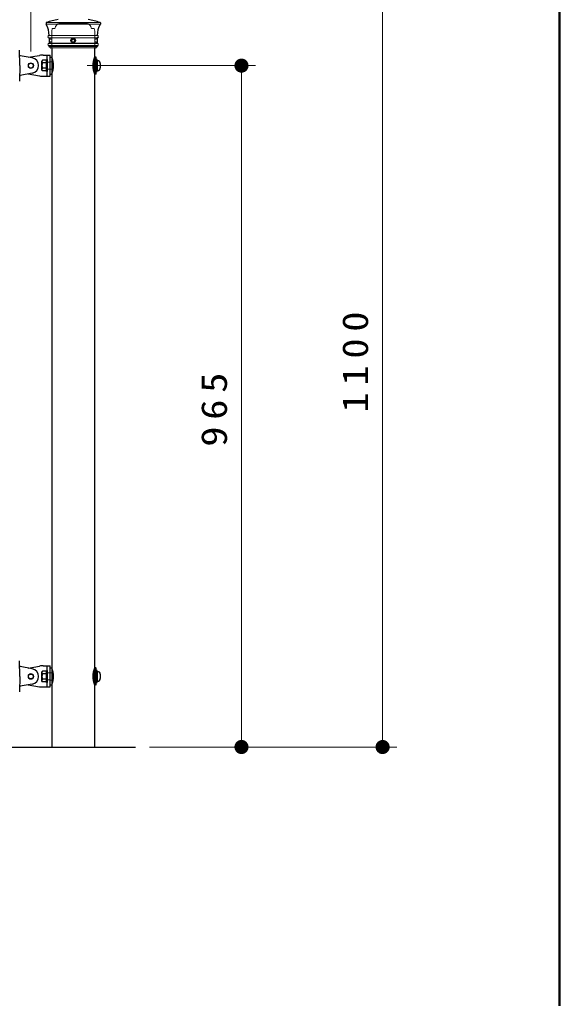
# Model space of a CAD drawing. Units: millimetres on the paper, scale 1:20. Extents: x -365 to 0, y 0 to 257.
# Drawn here: x -38.3 to 0, y 148.9 to 218.2 of the extents above; entities that cross this region are included whole.
import ezdxf

# ---------------------------------------------------------------- set-up
doc = ezdxf.new("R2010")
doc.units = ezdxf.units.MM
doc.linetypes.add('USER1', pattern=[4.5, 2.5, -2])
doc.layers.add('LY_1', color=4, linetype='Continuous', lineweight=25)
doc.layers.add('LY_3', color=7, linetype='Continuous', lineweight=13)
doc.styles.add('ＭＳ ゴシック', font='')
doc.styles.get('ＭＳ ゴシック').set_extended_font_data('MS Gothic')

# ---------------------------------------------------------------- blocks, each defined once
blk = doc.blocks.new('filled_dot')
at = {"color": 0, "linetype": 'Continuous', "lineweight": -2, "const_width": 1.25}
blk.add_lwpolyline([(-0.625, 0, 1), (0.625, 0, 1)], format="xyb", close=True, dxfattribs=at)

msp = doc.modelspace()

# ---------------------------------------------------------------- linework, layer by layer
at = {"layer": 'LY_1', "color": 7, "lineweight": 13}
for p, q in [((-37.455, 215.958), (-37.455, 233.958)), ((-12.53, 221.708), (-12.53, 166.708)), ((-33.455, 214.958), (-21.53, 214.958)), ((-22.53, 214.958), (-22.53, 166.708)), ((-29.05, 166.708), (-21.53, 166.708)), ((-21.53, 166.708), (-11.53, 166.708))]:
    msp.add_line(p, q, dxfattribs=at)
at = {"layer": 'LY_1'}
for p, q in [((-36.38, 217.99), (-36.38, 217.89)), ((-32.53, 217.99), (-32.53, 217.89)), ((-36.18, 217.083), (-36.155, 217.098)), ((-32.73, 217.083), (-32.755, 217.098)), ((-36.18, 216.933), (-36.155, 216.919)), ((-36.18, 216.533), (-36.155, 216.548)), ((-36.18, 216.383), (-36.18, 216.331)), ((-36.155, 216.919), (-36.155, 216.548)), ((-32.73, 216.933), (-32.755, 216.919)), ((-32.755, 216.919), (-32.755, 216.548)), ((-32.73, 216.533), (-32.755, 216.548)), ((-32.73, 216.383), (-32.73, 216.331)), ((-35.968, 216.208), (-35.968, 166.708)), ((-32.943, 216.208), (-32.943, 166.708)), ((-36.093, 214.383), (-36.093, 215.533)), ((-36.068, 215.558), (-35.978, 215.558)), ((-35.968, 215.548), (-35.978, 215.558)), ((-32.943, 215.548), (-32.933, 215.558)), ((-32.843, 215.558), (-32.933, 215.558)), ((-32.818, 214.383), (-32.818, 215.533)), ((-36.068, 214.358), (-35.978, 214.358)), ((-35.968, 214.368), (-35.978, 214.358)), ((-32.943, 214.368), (-32.933, 214.358)), ((-32.843, 214.358), (-32.933, 214.358)), ((-36.093, 171.133), (-36.093, 172.283)), ((-36.068, 172.308), (-35.978, 172.308)), ((-35.968, 172.298), (-35.978, 172.308)), ((-32.943, 172.298), (-32.933, 172.308)), ((-32.843, 172.308), (-32.933, 172.308)), ((-32.818, 171.133), (-32.818, 172.283)), ((-36.068, 171.108), (-35.978, 171.108)), ((-35.968, 171.118), (-35.978, 171.108)), ((-32.943, 171.118), (-32.933, 171.108)), ((-32.843, 171.108), (-32.933, 171.108))]:
    msp.add_line(p, q, dxfattribs=at)
at = {"layer": 'LY_1', "color": 120, "lineweight": 13}
for p, q in [((-36.312, 218.008), (-34.455, 218.008)), ((-36.312, 217.883), (-34.455, 217.883)), ((-32.598, 218.008), (-34.455, 218.008)), ((-32.598, 217.883), (-34.455, 217.883)), ((-32.755, 217.098), (-36.155, 217.098)), ((-32.755, 216.919), (-36.155, 216.919)), ((-32.755, 216.548), (-36.155, 216.548)), ((-34.455, 216.308), (-36.131, 216.308)), ((-34.455, 216.308), (-32.779, 216.308))]:
    msp.add_line(p, q, dxfattribs=at)
at = {"layer": 'LY_1', "linetype": 'USER1', "lineweight": 13}
for p, q in [((-35.38, 217.942), (-34.455, 217.942)), ((-33.53, 217.942), (-34.455, 217.942)), ((-35.943, 217.592), (-35.98, 217.392)), ((-35.98, 217.392), (-35.98, 216.223)), ((-35.943, 217.592), (-35.777, 217.592)), ((-33.133, 217.592), (-32.968, 217.592)), ((-32.968, 217.592), (-32.93, 217.392)), ((-32.93, 217.392), (-32.93, 216.223)), ((-36.155, 216.896), (-36.055, 216.833)), ((-36.155, 216.571), (-36.055, 216.633)), ((-36.055, 216.833), (-35.98, 216.833)), ((-36.055, 216.633), (-35.98, 216.633)), ((-32.855, 216.833), (-32.93, 216.833)), ((-32.855, 216.633), (-32.93, 216.633)), ((-32.755, 216.896), (-32.855, 216.833)), ((-32.755, 216.571), (-32.855, 216.633)), ((-35.98, 216.223), (-35.995, 216.208)), ((-32.93, 216.223), (-32.915, 216.208)), ((-36.293, 215.208), (-36.093, 215.208)), ((-36.093, 215.221), (-35.968, 215.221)), ((-35.968, 214.958), (-35.968, 215.548)), ((-35.968, 214.368), (-35.968, 214.958)), ((-32.943, 214.958), (-32.943, 215.548)), ((-32.818, 215.221), (-32.943, 215.221)), ((-32.943, 214.368), (-32.943, 214.958)), ((-36.293, 214.708), (-36.093, 214.708)), ((-36.093, 214.696), (-35.968, 214.696)), ((-32.818, 214.696), (-32.943, 214.696)), ((-36.293, 171.958), (-36.093, 171.958)), ((-36.093, 171.971), (-35.968, 171.971)), ((-35.968, 171.708), (-35.968, 172.298)), ((-32.943, 171.708), (-32.943, 172.298)), ((-32.818, 171.971), (-32.943, 171.971)), ((-36.293, 171.458), (-36.093, 171.458)), ((-36.093, 171.446), (-35.968, 171.446)), ((-35.968, 171.118), (-35.968, 171.708)), ((-32.943, 171.118), (-32.943, 171.708)), ((-32.818, 171.446), (-32.943, 171.446))]:
    msp.add_line(p, q, dxfattribs=at)
at = {"layer": 'LY_1', "lineweight": 13}
for p, q in [((-36.18, 217.083), (-32.73, 217.083)), ((-32.73, 217.083), (-36.18, 217.083)), ((-32.73, 216.933), (-36.18, 216.933)), ((-32.73, 216.533), (-36.18, 216.533)), ((-36.18, 216.383), (-32.73, 216.383)), ((-32.73, 216.383), (-36.18, 216.383)), ((-32.853, 216.208), (-36.058, 216.208))]:
    msp.add_line(p, q, dxfattribs=at)
at = {"layer": 'LY_1', "color": 94}
for p, q in [((-38.226, 214.958), (-38.255, 216.062)), ((-37.358, 215.5), (-38.204, 215.651)), ((-38.226, 214.958), (-38.255, 213.854)), ((-37.358, 214.417), (-38.204, 214.266)), ((-38.226, 171.708), (-38.255, 172.812)), ((-37.358, 172.25), (-38.204, 172.401)), ((-38.226, 171.708), (-38.255, 170.604)), ((-37.358, 171.167), (-38.204, 171.016))]:
    msp.add_line(p, q, dxfattribs=at)
at = {"layer": 'LY_1', "color": 190}
for p, q in [((-37.634, 215.549), (-36.839, 215.686)), ((-36.583, 215.708), (-36.093, 215.708)), ((-36.293, 214.208), (-36.293, 215.708)), ((-36.093, 214.208), (-36.093, 215.708)), ((-37.634, 214.368), (-36.839, 214.23)), ((-36.583, 214.208), (-36.093, 214.208)), ((-37.634, 172.299), (-36.839, 172.436)), ((-36.583, 172.458), (-36.093, 172.458)), ((-36.293, 170.958), (-36.293, 172.458)), ((-36.093, 170.958), (-36.093, 172.458)), ((-37.634, 171.118), (-36.839, 170.98)), ((-36.583, 170.958), (-36.093, 170.958))]:
    msp.add_line(p, q, dxfattribs=at)
at = {"layer": 'LY_1', "color": 7}
for p, q in [((-36.641, 215.334), (-36.678, 215.271)), ((-36.678, 214.646), (-36.678, 215.271)), ((-36.353, 215.334), (-36.641, 215.334)), ((-36.353, 215.146), (-36.641, 215.146)), ((-36.353, 215.383), (-36.293, 215.383)), ((-36.353, 214.533), (-36.353, 215.383)), ((-36.353, 215.334), (-36.353, 214.583)), ((-36.293, 215.383), (-36.293, 214.533)), ((-32.758, 215.383), (-32.818, 215.383)), ((-32.818, 215.383), (-32.818, 214.533)), ((-32.758, 214.533), (-32.758, 215.383)), ((-36.641, 214.583), (-36.678, 214.646)), ((-36.353, 214.771), (-36.641, 214.771)), ((-36.353, 214.583), (-36.641, 214.583)), ((-36.293, 214.533), (-36.353, 214.533)), ((-32.818, 214.533), (-32.758, 214.533)), ((-36.641, 172.084), (-36.678, 172.021)), ((-36.678, 171.396), (-36.678, 172.021)), ((-36.353, 172.084), (-36.641, 172.084)), ((-36.353, 172.133), (-36.293, 172.133)), ((-36.353, 171.283), (-36.353, 172.133)), ((-36.353, 172.084), (-36.353, 171.333)), ((-36.293, 172.133), (-36.293, 171.283)), ((-32.758, 172.133), (-32.818, 172.133)), ((-32.818, 172.133), (-32.818, 171.283)), ((-32.758, 171.283), (-32.758, 172.133)), ((-36.641, 171.333), (-36.678, 171.396)), ((-36.353, 171.896), (-36.641, 171.896)), ((-36.353, 171.521), (-36.641, 171.521)), ((-36.353, 171.333), (-36.641, 171.333)), ((-36.293, 171.283), (-36.353, 171.283)), ((-32.818, 171.283), (-32.758, 171.283)), ((-137.455, 166.708), (-30.05, 166.708))]:
    msp.add_line(p, q, dxfattribs=at)
at = {"layer": 'LY_1', "color": 131}
for p, q in [((-32.738, 215.308), (-32.758, 215.308)), ((-32.758, 215.308), (-32.758, 214.608)), ((-32.538, 215.108), (-32.538, 214.808)), ((-32.738, 214.608), (-32.758, 214.608)), ((-32.738, 172.058), (-32.758, 172.058)), ((-32.758, 172.058), (-32.758, 171.358)), ((-32.738, 171.358), (-32.758, 171.358)), ((-32.538, 171.858), (-32.538, 171.558))]:
    msp.add_line(p, q, dxfattribs=at)
at = {"layer": 'LY_1', "linetype": 'USER1', "lineweight": 13}
for points in [[(-35.968, 214.696), (-35.965, 214.698), (-35.962, 214.705), (-35.959, 214.716), (-35.956, 214.731), (-35.954, 214.75), (-35.951, 214.773), (-35.949, 214.799), (-35.948, 214.827), (-35.946, 214.858), (-35.945, 214.89), (-35.945, 214.924), (-35.945, 214.958), (-35.945, 214.993), (-35.945, 215.026), (-35.946, 215.059), (-35.948, 215.09), (-35.949, 215.118), (-35.951, 215.144), (-35.954, 215.167), (-35.956, 215.186), (-35.959, 215.201), (-35.962, 215.212), (-35.965, 215.219), (-35.968, 215.221)], [(-32.943, 214.696), (-32.946, 214.698), (-32.949, 214.705), (-32.951, 214.716), (-32.954, 214.731), (-32.957, 214.75), (-32.959, 214.773), (-32.961, 214.799), (-32.962, 214.827), (-32.964, 214.858), (-32.965, 214.89), (-32.965, 214.924), (-32.966, 214.958), (-32.965, 214.993), (-32.965, 215.026), (-32.964, 215.059), (-32.962, 215.09), (-32.961, 215.118), (-32.959, 215.144), (-32.957, 215.167), (-32.954, 215.186), (-32.951, 215.201), (-32.949, 215.212), (-32.946, 215.219), (-32.943, 215.221)], [(-35.968, 171.446), (-35.965, 171.448), (-35.962, 171.455), (-35.959, 171.466), (-35.956, 171.481), (-35.954, 171.5), (-35.951, 171.523), (-35.949, 171.549), (-35.948, 171.577), (-35.946, 171.608), (-35.945, 171.64), (-35.945, 171.674), (-35.945, 171.708), (-35.945, 171.743), (-35.945, 171.776), (-35.946, 171.809), (-35.948, 171.84), (-35.949, 171.868), (-35.951, 171.894), (-35.954, 171.917), (-35.956, 171.936), (-35.959, 171.951), (-35.962, 171.962), (-35.965, 171.969), (-35.968, 171.971)], [(-32.943, 171.446), (-32.946, 171.448), (-32.949, 171.455), (-32.951, 171.466), (-32.954, 171.481), (-32.957, 171.5), (-32.959, 171.523), (-32.961, 171.549), (-32.962, 171.577), (-32.964, 171.608), (-32.965, 171.64), (-32.965, 171.674), (-32.966, 171.708), (-32.965, 171.743), (-32.965, 171.776), (-32.964, 171.809), (-32.962, 171.84), (-32.961, 171.868), (-32.959, 171.894), (-32.957, 171.917), (-32.954, 171.936), (-32.951, 171.951), (-32.949, 171.962), (-32.946, 171.969), (-32.943, 171.971)]]:
    msp.add_lwpolyline(points, dxfattribs=at)
at = {"layer": 'LY_1'}
for radius in [0.163, 0.113]:
    msp.add_circle((-34.455, 216.733), radius, dxfattribs=at)
at = {"layer": 'LY_1', "color": 94, "lineweight": 13}
for centre in [(-37.455, 214.958), (-37.455, 171.708)]:
    msp.add_circle(centre, 0.2, dxfattribs=at)
at = {"layer": 'LY_1', "color": 94}
for centre in [(-37.455, 214.958), (-37.455, 171.708)]:
    msp.add_circle(centre, 0.17, dxfattribs=at)
at = {"layer": 'LY_1'}
for centre, radius, start, end in [((-36.355, 217.99), 0.025, 107.54997, 180), ((-36.355, 217.89), 0.025, 180, 211.69234), ((-37.639, 217.098), 1.484, 0, 31.69234), ((-34.455, 211.982), 6.326, 99.65121, 107.54997), ((-34.455, 211.982), 6.326, 72.45003, 80.34879), ((-31.271, 217.098), 1.484, 148.30766, 180), ((-32.555, 217.99), 0.025, 0, 72.45003), ((-32.555, 217.89), 0.025, 328.30766, 0), ((-36.18, 217.008), 0.075, 90, 270), ((-32.73, 217.008), 0.075, 270, 90), ((-36.18, 216.458), 0.075, 90, 270), ((-36.155, 216.331), 0.025, 180, 258.46304), ((-36.18, 216.208), 0.1, 11.53696, 78.46304), ((-32.73, 216.208), 0.1, 101.53696, 168.46304), ((-32.755, 216.331), 0.025, 281.53696, 0), ((-32.73, 216.458), 0.075, 270, 90), ((-36.058, 216.233), 0.025, 191.53696, 270), ((-32.853, 216.233), 0.025, 270, 348.46304), ((-36.068, 215.533), 0.025, 90, 180), ((-37.344, 214.958), 1.498, 336.80245, 23.19755), ((-31.566, 214.958), 1.498, 156.80245, 203.19755), ((-32.843, 215.533), 0.025, 0, 90), ((-36.068, 214.383), 0.025, 180, 270), ((-32.843, 214.383), 0.025, 270, 0), ((-36.068, 172.283), 0.025, 90, 180), ((-37.344, 171.708), 1.498, 336.80245, 23.19755), ((-31.566, 171.708), 1.498, 156.80245, 203.19755), ((-32.843, 172.283), 0.025, 0, 90), ((-36.068, 171.133), 0.025, 180, 270), ((-32.843, 171.133), 0.025, 270, 0)]:
    msp.add_arc(centre, radius, start, end, dxfattribs=at)
at = {"layer": 'LY_1', "linetype": 'USER1', "lineweight": 13}
for centre, radius, start, end in [((-35.38, 217.592), 0.35, 90, 172.81924), ((-33.53, 217.592), 0.35, 7.18076, 90), ((-35.777, 217.642), 0.05, 270, 352.81924), ((-33.133, 217.642), 0.05, 187.18076, 270)]:
    msp.add_arc(centre, radius, start, end, dxfattribs=at)
at = {"layer": 'LY_1', "color": 94}
for centre, radius, start, end in [((-38.196, 215.7), 0.05, 181.5, 259.85515), ((-37.455, 214.958), 0.55, 280.14485, 79.85515), ((-38.196, 214.216), 0.05, 100.14485, 178.5), ((-38.196, 172.45), 0.05, 181.5, 259.85515), ((-37.455, 171.708), 0.55, 280.14485, 79.85515), ((-38.196, 170.966), 0.05, 100.14485, 178.5)]:
    msp.add_arc(centre, radius, start, end, dxfattribs=at)
at = {"layer": 'LY_1', "color": 190}
for centre, start, end in [((-36.583, 214.208), 90, 99.80445), ((-36.583, 215.708), 260.19555, 270), ((-36.583, 170.958), 90, 99.80445), ((-36.583, 172.458), 260.19555, 270)]:
    msp.add_arc(centre, 1.5, start, end, dxfattribs=at)
at = {"layer": 'LY_1', "color": 7}
for centre, radius, start, end in [((-36.504, 215.24), 0.166, 145.61586, 214.38414), ((-36.049, 214.958), 0.621, 162.4121, 197.5879), ((-36.504, 214.677), 0.166, 145.61584, 214.38415), ((-36.504, 171.99), 0.166, 145.61586, 214.38414), ((-36.049, 171.708), 0.621, 162.4121, 197.5879), ((-36.504, 171.427), 0.166, 145.61584, 214.38415)]:
    msp.add_arc(centre, radius, start, end, dxfattribs=at)
at = {"layer": 'LY_1', "color": 131}
for centre, start, end in [((-32.738, 215.108), 0, 90), ((-32.738, 214.808), 270, 0), ((-32.738, 171.858), 0, 90), ((-32.738, 171.558), 270, 0)]:
    msp.add_arc(centre, 0.2, start, end, dxfattribs=at)
at = {"layer": 'LY_3', "lineweight": 50}
msp.add_line((0, 0), (0, 257), dxfattribs=at)

# ---------------------------------------------------------------- block references
at = {"layer": 'LY_1', "color": 7, "lineweight": 13, "xscale": 0.4, "yscale": 0.4}
for p, rotation in [((-22.53, 214.958), 270), ((-22.53, 166.708), 90), ((-12.53, 166.708), 90)]:
    msp.add_blockref('filled_dot', p, dxfattribs=dict(at, rotation=rotation))

# ---------------------------------------------------------------- texts
at = {"layer": 'LY_1', "color": 7, "char_height": 1.833, "attachment_point": 8, "rotation": 90, "style": 'ＭＳ ゴシック'}
for s, insert in [('\\T1.33;\\W1.15;1100', (-13.53, 194.208)), ('\\T1.33;\\W1.15;965', (-23.53, 190.833))]:
    msp.add_mtext(s, dxfattribs=dict(at, insert=insert))

doc.saveas('drawing.dxf')
